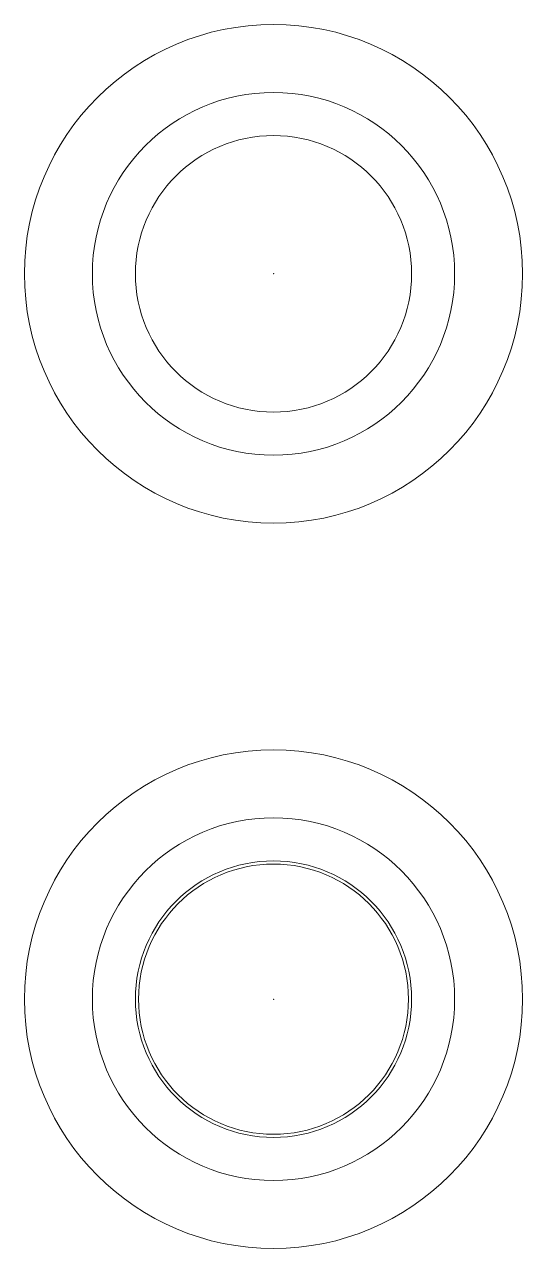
# Model space of a CAD drawing. Header units: millimetres. Extents: x -5.5 to 5.5, y -5.5 to 21.5.
import ezdxf

# ---------------------------------------------------------------- set-up
doc = ezdxf.new("R2010")
doc.units = ezdxf.units.MM
for name, color, linetype, lineweight in [('aussen-cut-all', 3, 'CONTINUOUS', 0), ('bohren', 7, 'CONTINUOUS', 0), ('fit-inner-cut-1', 2, 'CONTINUOUS', 0), ('fit-outer-cut-1', 2, 'CONTINUOUS', 0), ('loch-cut-15', 7, 'CONTINUOUS', 0), ('loch-cut-all', 7, 'CONTINUOUS', 0)]:
    doc.layers.add(name, color=color, linetype=linetype, lineweight=lineweight)

msp = doc.modelspace()

# ---------------------------------------------------------------- linework, layer by layer
at = {"layer": 'aussen-cut-all'}
for centre in [(0, 16), (0, 0)]:
    msp.add_circle(centre, 5.5, dxfattribs=at)
at = {"layer": 'bohren'}
for p in [(0, 16), (0, 0)]:
    msp.add_point(p, dxfattribs=at)
at = {"layer": 'fit-inner-cut-1'}
msp.add_circle((0, 0), 4, dxfattribs=at)
at = {"layer": 'fit-outer-cut-1'}
msp.add_circle((0, 16), 4, dxfattribs=at)
at = {"layer": 'loch-cut-15'}
msp.add_circle((0, 0), 3.05, dxfattribs=at)
at = {"layer": 'loch-cut-all'}
for centre, radius in [((0, 16), 3.05), ((0, 0), 2.98)]:
    msp.add_circle(centre, radius, dxfattribs=at)

doc.saveas('drawing.dxf')
